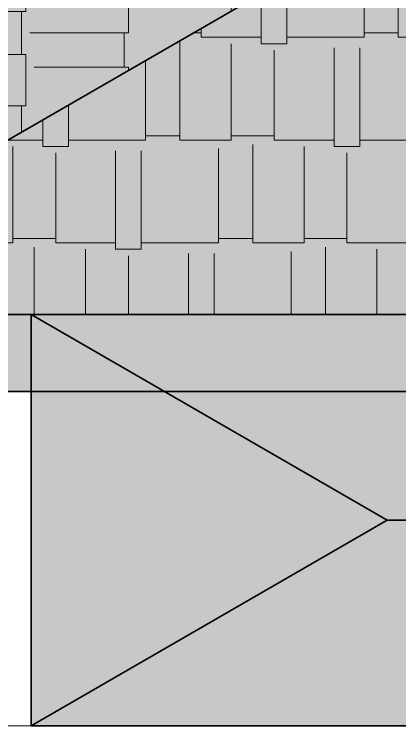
# Model space of a CAD drawing. Header units: inches. Extents: x 132383 to 134532, y 19213 to 20900.
# Drawn here: x 134028.3 to 134118.3, y 19902.6 to 20068.7 of the extents above; entities that cross this region are included whole.
import ezdxf

# ---------------------------------------------------------------- set-up
doc = ezdxf.new("R2010")
doc.units = ezdxf.units.IN
doc.header["$MEASUREMENT"] = 0
doc.layers.add('A-Dropline', color=8, linetype='Continuous', lineweight=5)
doc.layers.add('A-Hatch', color=7, linetype='Continuous', lineweight=9, true_color=0xadadad)
doc.layers.add('A-Wall', color=7, linetype='Continuous', lineweight=35, true_color=0xe06c3e)

msp = doc.modelspace()

# ---------------------------------------------------------------- hatches: boundary and pattern name
at = {"layer": 'A-Hatch'}
h = msp.add_hatch(color=22, dxfattribs=at)
h.paths.add_polyline_path([(133938.25, 20584.59), (134532.25, 20584.59), (134532.25, 19980.59), (133938.25, 19980.59)])
h.paths.add_polyline_path([(133956.25, 20566.59), (134514.25, 20566.59), (134514.25, 19998.59), (133956.25, 19998.59)], flags=16)
h = msp.add_hatch(color=13, dxfattribs=at)
h.set_gradient(color1=(230, 84, 51), color2=(148, 40, 16), tint=1, name='CYLINDER')
h.paths.add_polyline_path([(133956.25, 19998.59), (134235.25, 20159.67), (134235.25, 20405.51), (133956.25, 20566.59)])
h.paths.add_polyline_path([(134514.25, 19998.59), (134514.25, 20566.59), (134235.25, 20405.51), (134235.25, 20159.67)])
h = msp.add_hatch(dxfattribs=at)
h.set_pattern_fill('AR-RSHKE', color=22, scale=2, angle=90, style=0)
h.set_pattern_definition([(90, (11054.928, 1415.28), (-24, 51), [12, -10, 14, -6, 18, -8]), (90, (11053.928, 1427.28), (-24, 51), [10, -38, 8, -12]), (90, (11056.428, 1451.28), (-24, 51), [6, -62]), (180, (11054.928, 1415.28), (-24, -17), [23, -73]), (180, (11054.928, 1427.28), (-24, -17), [22.5, -73.5]), (180, (11054.928, 1437.28), (-24, -17), [21, -75]), (180, (11056.428, 1451.28), (-24, -17), [23, -73]), (180, (11056.428, 1457.28), (-24, -17), [23, -73]), (180, (11054.928, 1475.28), (-24, -17), [22, -74])])
h.paths.add_polyline_path([(134235.25, 20405.51), (133956.25, 20566.59), (133956.25, 19998.59), (134235.25, 20159.67)])
h = msp.add_hatch(color=13, dxfattribs=at)
h.set_gradient(color1=(230, 84, 51), color2=(148, 40, 16), tint=1, name='INVCURVED')
h.paths.add_polyline_path([(134514.25, 19998.59), (134235.25, 20159.67), (133956.25, 19998.59)])
h = msp.add_hatch(dxfattribs=at)
h.set_pattern_fill('AR-RSHKE', color=22, scale=2, style=0)
h.set_pattern_definition([(0, (11054.928, 1415.28), (51, 24), [12, -10, 14, -6, 18, -8]), (0, (11066.928, 1416.28), (51, 24), [10, -38, 8, -12]), (0, (11090.928, 1413.78), (51, 24), [6, -62]), (90, (11054.928, 1415.28), (-17, 24), [23, -73]), (90, (11066.928, 1415.28), (-17, 24), [22.5, -73.5]), (90, (11076.928, 1415.28), (-17, 24), [21, -75]), (90, (11090.928, 1413.78), (-17, 24), [23, -73]), (90, (11096.928, 1413.78), (-17, 24), [23, -73]), (90, (11114.928, 1415.28), (-17, 24), [22, -74])])
h.paths.add_polyline_path([(133956.25, 19998.59), (134514.25, 19998.59), (134235.25, 20159.67)])
h = msp.add_hatch(color=13, dxfattribs=at)
h.set_gradient(color1=(230, 84, 51), color2=(148, 40, 16), tint=1, name='CYLINDER')
h.paths.add_polyline_path([(134032.25, 19998.59), (134032.25, 19902.59), (134115.39, 19950.59)])
h.paths.add_polyline_path([(134355.82, 19950.59), (134438.96, 19902.59), (134438.96, 19998.59)])
h = msp.add_hatch(color=13, dxfattribs=at)
h.set_gradient(color1=(230, 84, 51), color2=(148, 40, 16), tint=1, name='INVHEMISPHERICAL')
h.paths.add_polyline_path([(134355.82, 19950.59), (134438.96, 19998.59), (134032.25, 19998.59), (134115.39, 19950.59)])
h.paths.add_polyline_path([(134438.96, 19902.59), (134355.82, 19950.59), (134115.39, 19950.59), (134032.25, 19902.59)])

# ---------------------------------------------------------------- linework, layer by layer
at = {"layer": 'A-Dropline', "color": 45}
msp.add_lwpolyline([(134032.25, 19980.59), (134032.25, 19902.59), (133956.25, 19902.59), (133956.25, 19980.59)], dxfattribs=at)
at = {"layer": 'A-Wall'}
for p, q in [((133956.25, 19998.59), (134235.25, 20159.67)), ((134514.25, 19998.59), (133956.25, 19998.59)), ((134115.39, 19950.59), (134032.25, 19998.59)), ((134032.25, 19902.59), (134115.39, 19950.59)), ((134115.39, 19950.59), (134355.82, 19950.59))]:
    msp.add_line(p, q, dxfattribs=at)
for points in [[(133938.25, 20584.59), (134532.25, 20584.59), (134532.25, 19980.59), (133938.25, 19980.59)], [(134032.25, 19902.59), (134438.96, 19902.59), (134438.96, 19998.59), (134032.25, 19998.59)]]:
    msp.add_lwpolyline(points, close=True, dxfattribs=at)

doc.saveas('drawing.dxf')
